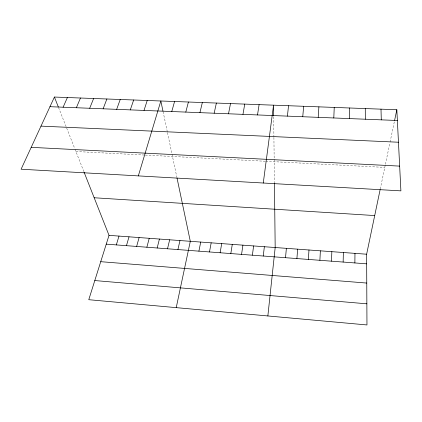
<?xml version="1.0" encoding="UTF-8"?>
<svg xmlns="http://www.w3.org/2000/svg" width="422" height="422" viewBox="0 0 422 422"><rect width="100%" height="100%" fill="white"/><g stroke="black" fill="none" stroke-linecap="round" stroke-linejoin="round"><path stroke-width="0.32" stroke-dasharray="2.11 1.58" d="M380.275 188.945L385.302 164.902M385.428 164.274L389.949 142.652M390.081 142.024L394.37 121.525M75.923 151.524L144.683 155.059M145.326 155.09L265.09 161.251M265.744 161.283L384.774 167.407M58.547 107.504L74.747 148.539M74.984 149.135L83.814 171.517M163.087 111.672L167.349 131.98M167.476 132.587L171.859 153.46M171.991 154.067L176.887 177.393M273.678 116.694L273.91 136.786M273.915 137.403L274.158 158.64M274.168 159.258L274.437 182.932"/><path stroke-width="0.63" d="M354.876 262.948L354.965 253.364M349.5 118.587L349.706 107.995M343.144 262.057L343.371 252.514M331.486 261.176L331.84 251.67M333.797 117.965L334.24 107.42M319.892 260.3L320.377 250.832M318.209 117.348L318.89 106.85M308.366 259.43L308.983 249.993M296.903 258.565L297.652 249.165M302.748 116.73L303.661 106.286M285.509 257.7L286.385 248.342M267.859 315.957L275.181 247.519L274.448 183.549M287.403 116.124L288.548 105.727M263.249 256.017L264.367 246.728M263.275 183.016L273.546 105.173L273.662 115.454M252.377 255.199L253.617 245.942M241.563 254.382L242.919 245.156M257.515 114.937L259.097 104.635M230.813 253.564L232.285 244.38M242.961 114.357L244.749 104.102M220.12 252.757L221.703 243.605M209.481 251.955L211.179 242.835M228.513 113.782L230.512 103.575M198.904 251.153L200.719 242.07M84.052 172.118L109.018 235.355L88.768 299.699L366.966 324.951L366.628 254.218L380.143 189.573M394.633 120.259L396.833 109.741L54.417 97.049L21.1 169.211L400.9 190.865L396.833 109.741M176.227 307.638L190.306 241.305L177.013 178M214.17 113.212L216.375 103.052M177.926 249.566L179.957 240.551M199.933 112.648L202.344 102.53M167.518 248.78L169.66 239.796M157.169 247.999L159.416 239.042M185.801 112.088L188.412 102.013M146.877 247.218L149.23 238.298M136.638 246.448L139.096 237.554M171.77 111.529L174.576 101.502M126.452 245.678L129.016 236.821M138.332 175.895L160.845 100.995L162.961 111.065M116.324 244.913L118.993 236.083M144.018 110.427L147.209 100.489M130.292 109.884L133.668 99.988M116.662 109.34L120.228 99.486M103.132 108.802L106.882 98.991M89.696 108.269L93.626 98.5M76.361 107.742L80.465 98.015M63.115 107.214L67.399 97.529M49.965 106.692L397.371 120.492M40.992 126.125L398.463 142.23M31.196 147.341L399.66 166.11M94.175 197.754L374.71 215.568M109.018 235.355L366.628 254.218M106.249 244.148L366.676 263.84M100.731 261.682L366.765 283.062M94.792 280.551L366.866 303.819M54.417 97.049L58.31 106.908M380.997 109.156L381.288 119.853M365.288 108.57L365.331 119.22"/></g></svg>
